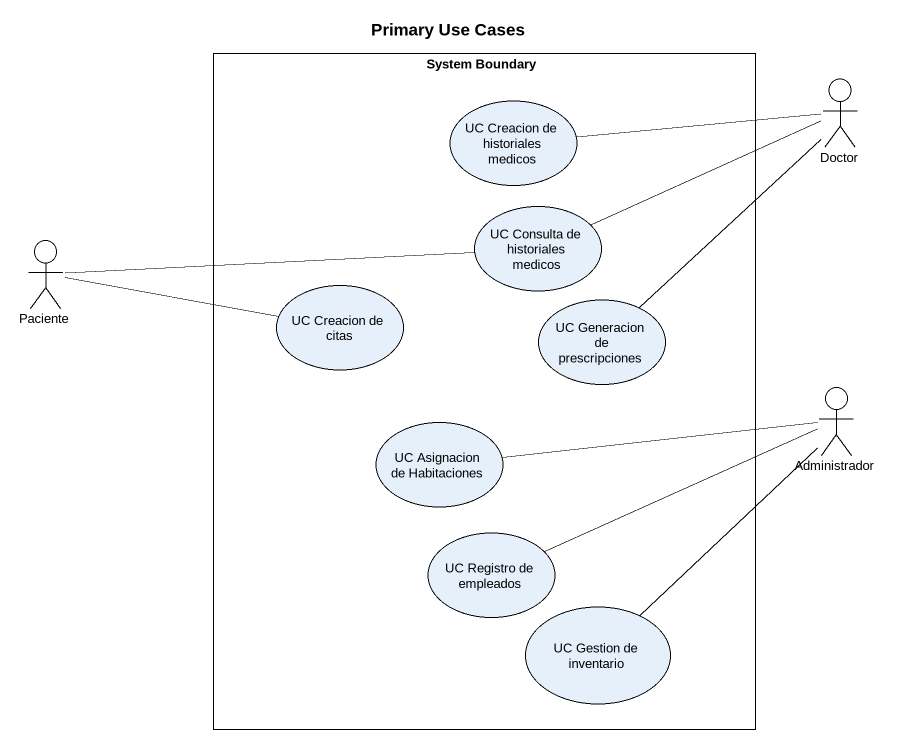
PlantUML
@startuml
title Primary Use Cases
rectangle "System Boundary" as System_Boundary {
  usecase "UC Creacion de historiales medicos" as UC_Creacion_de_historiales
  usecase "UC Consulta de historiales medicos" as UC_Consulta_de_historiales
  usecase "UC Creacion de citas" as UC_Creacion_de_citas
  usecase "UC Generacion de prescripciones" as UC_Generacion_de
  usecase "UC Asignacion de Habitaciones" as UC_Asignacion_de
  usecase "UC Registro de empleados" as UC_Registro_de_empleados
  usecase "UC Gestion de inventario" as UC_Gestion_de_inventario
}
actor Doctor
actor Paciente
actor Administrador
Doctor -left- UC_Creacion_de_historiales
Doctor -left- UC_Consulta_de_historiales
Doctor -- UC_Generacion_de
Paciente -right- UC_Consulta_de_historiales
Paciente -right- UC_Creacion_de_citas
Administrador -left- UC_Asignacion_de
Administrador -left- UC_Registro_de_empleados
Administrador -- UC_Gestion_de_inventario
@enduml
